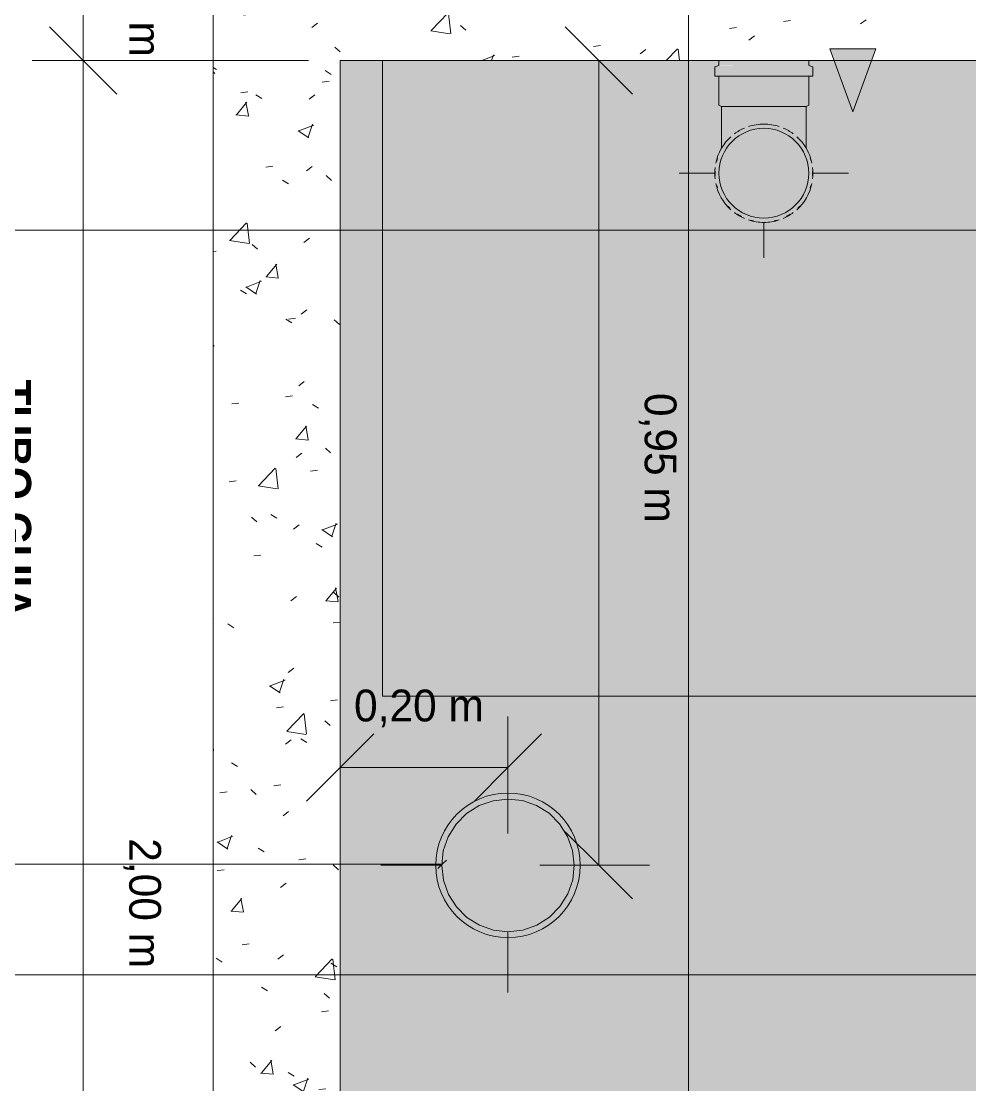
# Model space of a CAD drawing. Header units: metres. Extents: x 1.1 to 88.1, y -3.7 to 23.8.
# Drawn here: x 22.747 to 23.866, y 18.938 to 20.193 of the extents above; entities that cross this region are included whole.
import ezdxf

# ---------------------------------------------------------------- set-up
doc = ezdxf.new("R2010")
doc.units = ezdxf.units.M
doc.linetypes.add('Projeção', pattern=[0.003969, 0.002381, -0.001587])
doc.layers.add('1095_ARQ_BASE_dwg', color=7, linetype='Continuous', lineweight=5, true_color=0x767676)
doc.layers.add('A-FLOR', color=7, linetype='Continuous', lineweight=9, true_color=0x007f00)
for name, color, linetype, lineweight in [('A-ANNO-DIMS', 7, 'Continuous', 5), ('A-ANNO-DIMS-25', 7, 'Continuous', 5), ('A-DETL', 7, 'Continuous', 5), ('A-DETL-GENF', 7, 'Continuous', 5), ('A-FLOR-OVHD', 7, 'Projeção', 5), ('G-ANNO-SYMB', 7, 'Continuous', 5), ('G-ANNO-TEXT', 7, 'Continuous', 5), ('KIRYA - PISO', 7, 'Continuous', 5), ('M-PIPE-PATT', 7, 'Continuous', 5), ('P-PIPE', 7, 'Continuous', 5), ('P-PIPE-CNTR', 7, 'Continuous', 5), ('P-PIPE-IDEN', 7, 'Continuous', 5)]:
    doc.layers.add(name, color=color, linetype=linetype, lineweight=lineweight)
doc.styles.add('Century Gothic_3', font='GOTHIC.TTF', dxfattribs={"height": 0.0375})
doc.styles.add('Century Gothic_B_1', font='GOTHICB.TTF', dxfattribs={"height": 0.0375})
doc.dimstyles.new('Setores_1_5', dxfattribs={"dimscale": 0.3048, "dimtxt": 0.039156, "dimasz": 0.260417, "dimexe": 0.19685, "dimexo": 0.123031, "dimgap": 0.143537, "dimtad": 1, "dimrnd": 0.01, "dimzin": 0, "dimdsep": 46, "dimtxsty": 'Century Gothic_3', "dimblk1": 'OBLIQUE', "dimblk2": 'OBLIQUE', "dimsah": 1, "dimcen": 0.09, "dimazin": 0, "dimtfac": 1, "dimtdec": 4, "dimtix": 1, "dimtmove": 0, "dimatfit": 3, "dimfxl": 1, "dimtvp": 1, "dimtolj": 1, "dimtzin": 0, "dimarcsym": 2})

# ---------------------------------------------------------------- blocks, each defined once
blk = doc.blocks.new('Cap - Serie Normal - Esgoto - MEP - Tigre - Standard-3964077-TÉRREO')
at = {"layer": 'P-PIPE', "true_color": 0xe06060}
h = blk.add_hatch(color=13, dxfattribs=at)
h.paths.add_polyline_path([(15.6359, 19.112), (15.658, 19.1149), (15.6785, 19.1234), (15.6967, 19.1377), (15.7098, 19.1546), (15.7183, 19.1752), (15.7212, 19.1973), (15.7183, 19.2193), (15.7098, 19.2399), (15.6962, 19.2575), (15.6785, 19.2711), (15.658, 19.2796), (15.6359, 19.2825), (15.6135, 19.2795), (15.5933, 19.2711), (15.5751, 19.2569), (15.5621, 19.2399), (15.5536, 19.2193), (15.5507, 19.1973), (15.5536, 19.1752), (15.5621, 19.1546), (15.5756, 19.137), (15.5943, 19.123), (15.6139, 19.1149), (15.6262, 19.1133)])
h.paths.add_polyline_path([(15.6359, 19.119), (15.6173, 19.1214), (15.6157, 19.1217), (15.6075, 19.1248), (15.5968, 19.1295), (15.5885, 19.1357), (15.5803, 19.1423), (15.5678, 19.1591), (15.5603, 19.177), (15.5577, 19.1973), (15.5595, 19.2126), (15.5603, 19.2175), (15.5682, 19.2364), (15.5809, 19.2529), (15.5968, 19.265), (15.6118, 19.2715), (15.6165, 19.273), (15.6277, 19.2746), (15.6359, 19.2755), (15.6545, 19.2731), (15.6562, 19.2728), (15.6643, 19.2697), (15.675, 19.265), (15.6833, 19.2588), (15.6926, 19.2508), (15.7041, 19.2354), (15.7116, 19.2167), (15.7142, 19.1973), (15.7123, 19.1817), (15.7115, 19.177), (15.7037, 19.1581), (15.6909, 19.1417), (15.675, 19.1295), (15.6598, 19.123), (15.6553, 19.1215), (15.6432, 19.1198), (15.6406, 19.1196)])
for points in [[(15.6359, 19.119), (15.6359, 19.1223), (15.6213, 19.1237), (15.6072, 19.128), (15.5943, 19.1349), (15.5829, 19.1442), (15.5736, 19.1556), (15.5666, 19.1686), (15.5624, 19.1826), (15.5609, 19.1973), (15.5624, 19.2119), (15.5666, 19.226), (15.5736, 19.2389), (15.5829, 19.2503), (15.5943, 19.2596), (15.6077, 19.2667), (15.6213, 19.2708), (15.6359, 19.2723), (15.6359, 19.2755), (15.6173, 19.2731), (15.6157, 19.2728), (15.6077, 19.2698), (15.5968, 19.265), (15.5895, 19.2596), (15.5806, 19.2526), (15.5678, 19.2356), (15.5636, 19.226), (15.5603, 19.2175), (15.5589, 19.209), (15.5577, 19.1973), (15.5581, 19.1921), (15.5609, 19.1755), (15.5636, 19.1686), (15.5666, 19.1618), (15.5684, 19.1578), (15.5806, 19.1419), (15.5968, 19.1295), (15.6112, 19.1233), (15.6157, 19.1217), (15.6231, 19.1205)], [(15.6359, 19.1223), (15.6359, 19.2723), (15.6213, 19.2708), (15.6072, 19.2666), (15.5943, 19.2596), (15.5829, 19.2503), (15.5736, 19.2389), (15.5666, 19.226), (15.5624, 19.2119), (15.5609, 19.1973), (15.5626, 19.1817), (15.5666, 19.1686), (15.5736, 19.1556), (15.5829, 19.1442), (15.5943, 19.1349), (15.6077, 19.1278), (15.6213, 19.1237)], [(15.6359, 19.119), (15.6545, 19.1214), (15.6562, 19.1217), (15.6617, 19.1237), (15.675, 19.1295), (15.6823, 19.1349), (15.6913, 19.1419), (15.7041, 19.1589), (15.7083, 19.1686), (15.7115, 19.177), (15.713, 19.1855), (15.7142, 19.1973), (15.7138, 19.2024), (15.7109, 19.219), (15.7083, 19.226), (15.7052, 19.2327), (15.7034, 19.2367), (15.6913, 19.2526), (15.675, 19.265), (15.6607, 19.2713), (15.6562, 19.2728), (15.6487, 19.274), (15.6359, 19.2755), (15.6359, 19.2723), (15.6506, 19.2708), (15.6646, 19.2666), (15.6776, 19.2596), (15.689, 19.2503), (15.6983, 19.2389), (15.7052, 19.226), (15.7095, 19.2119), (15.7109, 19.1973), (15.7092, 19.1817), (15.7052, 19.1686), (15.6983, 19.1556), (15.689, 19.1442), (15.6776, 19.1349), (15.6646, 19.128), (15.6506, 19.1237), (15.6359, 19.1223), (15.6359, 19.12)], [(15.6359, 19.1223), (15.6506, 19.1237), (15.6646, 19.128), (15.6776, 19.1349), (15.689, 19.1442), (15.6983, 19.1556), (15.7052, 19.1686), (15.7095, 19.1826), (15.7109, 19.1973), (15.7095, 19.2119), (15.7052, 19.226), (15.6983, 19.2389), (15.689, 19.2503), (15.6776, 19.2596), (15.6646, 19.2666), (15.6506, 19.2708), (15.6359, 19.2723), (15.6359, 19.1329)]]:
    blk.add_hatch(color=13, dxfattribs=at).paths.add_polyline_path(points)
at = {"layer": 'P-PIPE', "flags": 128}
for points in [[(15.6359, 19.2755), (15.6185, 19.2735), (15.6019, 19.2677), (15.5871, 19.2584), (15.5747, 19.2459), (15.5653, 19.2311), (15.5596, 19.2145), (15.5577, 19.197), (15.5597, 19.1796), (15.5656, 19.163), (15.575, 19.1482), (15.5874, 19.1359), (15.6023, 19.1266), (15.6189, 19.1209), (15.6359, 19.119)], [(15.6359, 19.119), (15.6534, 19.121), (15.6699, 19.1268), (15.6848, 19.1361), (15.6972, 19.1486), (15.7065, 19.1635), (15.7123, 19.18), (15.7142, 19.1975), (15.7122, 19.2149), (15.7063, 19.2315), (15.6969, 19.2463), (15.6844, 19.2587), (15.6695, 19.2679), (15.6529, 19.2736), (15.6359, 19.2755)]]:
    blk.add_lwpolyline(points, dxfattribs=at)
at = {"layer": 'P-PIPE'}
for start, end in [(90, 270), (270, 90)]:
    blk.add_arc((15.6359, 19.1973), 0.0853, start, end, dxfattribs=at)
blk = doc.blocks.new('1095_ARQ_BASE_dwg-4006143-TÉRREO')
at = {"layer": 'KIRYA - PISO', "color": 253, "true_color": 0xaaaaaa}
blk.add_arc((16.8653, 13.8485), 4, 276.0669, 332.963, dxfattribs=at)
blk = doc.blocks.new('Luva Simples para Conexão - Serie Normal - Esgoto - MEP - Tigre - Standard-V6-TÉRREO')
at = {"layer": 'P-PIPE', "true_color": 0xf5ebeb}
h = blk.add_hatch(color=7, dxfattribs=at)
h.paths.add_polyline_path([(15.9542, 19.9637), (15.9551, 19.964), (15.9545, 19.9638)])
h.paths.add_polyline_path([(15.9693, 19.9716), (15.9714, 19.9732), (15.9713, 19.9732)])
h.paths.add_polyline_path([(15.9895, 20.0028), (15.9896, 20.003), (15.9897, 20.0046)])
h.paths.add_polyline_path([(15.9901, 20.0199), (15.9899, 20.0217), (15.9901, 20.0199)])
at = {"layer": 'P-PIPE'}
for radius, start, end in [(0.0574, 162.4236, 165.5176), (0.0575, 14.4824, 17.5764), (0.0575, 177.4599, 182.5365), (0.0574, 357.4635, 2.5401), (0.0574, 194.4776, 197.5868), (0.0574, 342.4132, 345.5224), (0.0575, 222.4201, 225.5192), (0.0574, 314.4808, 317.5799), (0.0575, 237.4611, 242.5377), (0.0574, 297.4623, 302.5389), (0.0574, 254.4792, 257.5834), (0.0574, 282.4166, 285.5208)]:
    blk.add_arc((15.9379, 20.0138), radius, start, end, dxfattribs=at)
blk = doc.blocks.new('Anotacao_Tuboseta - Fluxo 1-2612753-TÉRREO')
at = {"layer": 'P-PIPE-IDEN'}
blk.add_hatch(color=256, dxfattribs=at).paths.add_polyline_path([(0, -0.001082), (0, 0.001082), (0.002973, 0)])
for p, q in [((0.002973, 0), (0, 0.001082)), ((0, 0.001082), (0, -0.001082)), ((0, -0.001082), (0.002973, 0))]:
    blk.add_line(p, q, dxfattribs=at)
blk = doc.blocks.new('DIMBLOCK11-TÉRREO')
at = {"layer": 'A-ANNO-DIMS-25', "lineweight": 25}
for p, q in [((22.8199, 20.2967), (22.7803, 20.3364)), ((22.8199, 20.2967), (22.8596, 20.257)), ((22.8199, 20.1467), (22.7803, 20.1864)), ((22.8199, 20.1467), (22.8596, 20.107))]:
    blk.add_line(p, q, dxfattribs=at)
at = {"layer": 'A-ANNO-DIMS-25'}
for p, q in [((22.8199, 20.2967), (22.7599, 20.2967)), ((22.8199, 20.2967), (22.8199, 20.1467)), ((22.8199, 20.2967), (22.9358, 20.2967)), ((22.8199, 20.1467), (22.7599, 20.1467)), ((22.8199, 20.1467), (23.0858, 20.1467))]:
    blk.add_line(p, q, dxfattribs=at)
at = {"layer": 'A-ANNO-DIMS-25', "color": 0, "insert": (22.9118, 20.3043), "char_height": 0.0375, "width": 0.198392, "attachment_point": 1, "rotation": 270, "line_spacing_factor": 0.984502, "style": 'Century Gothic_3'}
blk.add_mtext('0,15 m', dxfattribs=at)
blk = doc.blocks.new('_Oblique')
at = {"color": 0, "linetype": 'ByBlock', "lineweight": -2}
blk.add_line((-0.5, -0.5), (0.5, 0.5), dxfattribs=at)
blk = doc.blocks.new('DIMBLOCK12-TÉRREO')
at = {"layer": 'A-ANNO-DIMS-25', "lineweight": 25}
for p, q in [((22.8199, 20.1467), (22.7803, 20.1864)), ((22.8199, 20.1467), (22.8596, 20.107)), ((22.8199, 18.1467), (22.7803, 18.1864)), ((22.8199, 18.1467), (22.8596, 18.107))]:
    blk.add_line(p, q, dxfattribs=at)
at = {"layer": 'A-ANNO-DIMS-25'}
for p, q in [((22.8199, 20.1467), (22.7599, 20.1467)), ((22.8199, 20.1467), (22.8199, 18.1467)), ((22.8199, 20.1467), (23.0858, 20.1467)), ((22.8199, 18.1467), (22.7599, 18.1467)), ((22.8199, 18.1467), (23.0858, 18.1467))]:
    blk.add_line(p, q, dxfattribs=at)
at = {"layer": 'A-ANNO-DIMS-25', "color": 0, "insert": (22.9118, 19.2293), "char_height": 0.0375, "width": 0.198392, "attachment_point": 1, "rotation": 270, "line_spacing_factor": 0.984502, "style": 'Century Gothic_3'}
blk.add_mtext('2,00 m', dxfattribs=at)
blk = doc.blocks.new('DIMBLOCK23-TÉRREO')
at = {"layer": 'A-ANNO-DIMS-25'}
for p, q in [((23.1233, 19.3128), (23.1233, 19.3728)), ((23.3213, 19.3128), (23.3213, 19.3728)), ((23.3213, 19.3128), (23.1233, 19.3128)), ((23.1233, 19.3128), (23.1233, 19.2942)), ((23.3213, 19.3128), (23.3213, 19.2348))]:
    blk.add_line(p, q, dxfattribs=at)
at = {"layer": 'A-ANNO-DIMS-25', "lineweight": 25}
for p, q in [((23.1233, 19.3128), (23.163, 19.3525)), ((23.3213, 19.3128), (23.361, 19.3525)), ((23.1233, 19.3128), (23.0836, 19.2731)), ((23.3213, 19.3128), (23.2816, 19.2731))]:
    blk.add_line(p, q, dxfattribs=at)
at = {"layer": 'A-ANNO-DIMS-25', "color": 0, "insert": (23.1396, 19.4046), "char_height": 0.0375, "width": 0.198392, "attachment_point": 1, "line_spacing_factor": 0.984502, "style": 'Century Gothic_3'}
blk.add_mtext('0,20 m', dxfattribs=at)
blk = doc.blocks.new('DIMBLOCK24-TÉRREO')
at = {"layer": 'A-ANNO-DIMS-25', "lineweight": 25}
for p, q in [((23.4284, 20.1467), (23.3887, 20.1864)), ((23.4284, 20.1467), (23.4681, 20.107)), ((23.4284, 19.1973), (23.3887, 19.2369)), ((23.4284, 19.1973), (23.4681, 19.1576))]:
    blk.add_line(p, q, dxfattribs=at)
at = {"layer": 'A-ANNO-DIMS-25'}
for p, q in [((23.4284, 20.1467), (23.3684, 20.1467)), ((23.4284, 20.1467), (23.4284, 19.1973)), ((23.4284, 20.1467), (23.447, 20.1467)), ((23.4284, 19.1973), (23.3588, 19.1973)), ((23.4284, 19.1973), (23.4884, 19.1973))]:
    blk.add_line(p, q, dxfattribs=at)
at = {"layer": 'A-ANNO-DIMS-25', "color": 0, "insert": (23.5202, 19.7546), "char_height": 0.0375, "width": 0.198392, "attachment_point": 1, "rotation": 270, "line_spacing_factor": 0.984502, "style": 'Century Gothic_3'}
blk.add_mtext('0,95 m', dxfattribs=at)

msp = doc.modelspace()

# ---------------------------------------------------------------- hatches: boundary and pattern name
at = {"layer": 'A-DETL-GENF', "true_color": 0xc0c0c0}
h = msp.add_hatch(dxfattribs=at)
h.set_pattern_fill('FP_4', color=9, style=0, pattern_type=2)
h.set_pattern_definition([(50, (10.94236, 38.807), (0.1821895, -0.01593795), [0.01905, -0.20955]), (355, (10.94236, 38.807), (-0.0352423, 0.1910586), [0.01524, -0.16764]), (100.451, (10.95736, 38.806), (0.146942, 0.1751196), [0.01619, -0.17809]), (46.184, (10.94236, 38.858), (0.2710768, -0.0420454), [0.02857, -0.31432]), (96.636, (10.96536, 38.855), (0.237407, 0.2474328), [0.02429, -0.26714]), (351.184, (10.94236, 38.858), (0.237406, 0.247428), [0.02286, -0.25146]), (21, (10.96836, 38.845), (0.1516197, -0.1022669), [0.01905, -0.20955]), (326, (10.96836, 38.845), (0.0618035, 0.1841894), [0.01524, -0.16764]), (71.451, (10.98036, 38.837), (0.213418, 0.0819242), [0.01619, -0.17809]), (37.5, (10.942356, 38.807), (0.00308637, 0.08455105), [0.00838, -0.15723, 0.00838, -0.1618, -0.16827]), (37.5, (10.942356, 38.807), (0.00308637, 0.08455105), [-0.33579, 0.00838, -0.15989]), (7.5, (10.94236, 38.807), (0.06681573, 0.10017824), [0.00838, -0.08865, 0.00838, -0.15342, -0.06413]), (7.5, (10.94236, 38.807), (0.06681573, 0.10017824), [-0.25883, 0.00838, -0.05575]), (327.5, (10.886356, 38.807), (0.13558658, -0.0057276), [0.00838, -0.05512, 0.00838, -0.18974, -0.26289]), (327.5, (10.886356, 38.807), (0.13558658, -0.0057276), [-0.26162, 0.00838, -0.25451]), (317.5, (10.86036, 38.807), (0.14812526, 0.0254287), [0.00838, -0.07417, 0.00838, -0.12319, -0.18669]), (317.5, (10.86036, 38.807), (0.14812526, 0.0254287), [-0.21412, 0.00838, -0.17831])])
h.paths.add_polyline_path([(22.9733, 17.9967), (24.2733, 17.9967), (24.2733, 20.2967), (22.9733, 20.2967), (22.9733, 18.351)])
h.paths.add_polyline_path([(23.1233, 18.1467), (23.1233, 20.1467), (24.1233, 20.1467), (24.1233, 18.1467), (23.3567, 18.1467)])
h.paths.add_polyline_path([(24.1783, 20.2249), (24.1701, 20.226), (24.1624, 20.2291), (24.1558, 20.2342), (24.1507, 20.2408), (24.1476, 20.2484), (24.1465, 20.2568), (24.1476, 20.2649), (24.1514, 20.2735), (24.1558, 20.2792), (24.1624, 20.2842), (24.1701, 20.2874), (24.1783, 20.2885), (24.1865, 20.2874), (24.1942, 20.2842), (24.2008, 20.2792), (24.2058, 20.2726), (24.209, 20.2649), (24.2101, 20.2567), (24.209, 20.2484), (24.2058, 20.2408), (24.2008, 20.2342), (24.1942, 20.2291), (24.1865, 20.226), (24.1832, 20.2255)])
at = {"layer": 'A-FLOR', "true_color": 0x464646}
h = msp.add_hatch(color=49, dxfattribs=at)
h.paths.add_polyline_path([(23.1233, 18.1467), (23.5483, 18.1467), (23.5483, 18.157), (23.5448, 18.1572), (23.5448, 18.1642), (23.5386, 18.1656), (23.5383, 18.1817), (23.5448, 18.1821), (23.5451, 18.2285), (23.5483, 18.2301), (23.5483, 18.3066), (23.5469, 18.3088), (23.5413, 18.3234), (23.5384, 18.3388), (23.5386, 18.3559), (23.5418, 18.3713), (23.5477, 18.3859), (23.5561, 18.399), (23.566, 18.4098), (23.5796, 18.4198), (23.5932, 18.4264), (23.608, 18.4305), (23.6241, 18.4318), (23.6402, 18.4301), (23.6545, 18.4259), (23.6692, 18.4183), (23.6809, 18.4094), (23.6914, 18.3979), (23.6996, 18.3846), (23.7053, 18.3699), (23.7081, 18.3545), (23.7079, 18.3375), (23.7048, 18.3221), (23.6988, 18.3074), (23.6983, 18.3066), (23.6985, 18.2298), (23.7014, 18.2285), (23.7016, 18.2044), (23.7018, 18.182), (23.7083, 18.1817), (23.7079, 18.1656), (23.7018, 18.164), (23.7018, 18.1572), (23.6983, 18.1568), (23.6983, 18.1467), (24.1233, 18.1467), (24.123, 19.4586), (24.1229, 19.4586), (24.1226, 19.4556), (24.1168, 19.4563), (24.1151, 19.4514), (24.1043, 19.4506), (24.104, 19.4556), (24.0733, 19.4563), (24.0733, 19.3967), (23.1733, 19.3967), (23.1733, 20.1467), (23.1233, 20.1467), (23.1233, 18.351)])
h.paths.add_polyline_path([(23.6996, 18.3299), (23.7, 18.3314), (23.6997, 18.3308)])
h.paths.add_polyline_path([(23.7008, 18.3542), (23.7, 18.362), (23.6997, 18.3619), (23.7007, 18.3545)])
h.paths.add_polyline_path([(23.5497, 18.3725), (23.5526, 18.3797), (23.5507, 18.3759)])
h.paths.add_polyline_path([(23.6968, 18.3725), (23.6955, 18.3767), (23.694, 18.3794), (23.6958, 18.375)])
h.paths.add_polyline_path([(23.6891, 18.3888), (23.6882, 18.3903), (23.6885, 18.3895)])
h.paths.add_polyline_path([(23.6727, 18.4068), (23.6663, 18.4119), (23.6667, 18.4114), (23.6692, 18.4095)])
h.paths.add_polyline_path([(23.5895, 18.4169), (23.5974, 18.4202), (23.5926, 18.4186), (23.5902, 18.4173)])
h.paths.add_polyline_path([(23.657, 18.4169), (23.6524, 18.4192), (23.6517, 18.4191), (23.656, 18.4174)])
h.paths.add_polyline_path([(23.64, 18.423), (23.6374, 18.4235), (23.6389, 18.4231)])
h.paths.add_polyline_path([(23.3213, 19.112), (23.2992, 19.1149), (23.2787, 19.1234), (23.2605, 19.1377), (23.2475, 19.1546), (23.2389, 19.1752), (23.236, 19.1973), (23.2389, 19.2193), (23.2475, 19.2399), (23.261, 19.2575), (23.2787, 19.2711), (23.2992, 19.2796), (23.3213, 19.2825), (23.3437, 19.2795), (23.3639, 19.2711), (23.3821, 19.2569), (23.3951, 19.2399), (23.4036, 19.2193), (23.4065, 19.1973), (23.4034, 19.1747), (23.3951, 19.1546), (23.3816, 19.137), (23.3629, 19.123), (23.3433, 19.1149), (23.3246, 19.1124)])
h.paths.add_polyline_path([(24.123, 19.5586), (24.1233, 19.5586), (24.1233, 19.9092), (24.0733, 19.9092), (24.0733, 19.5608), (24.1041, 19.5616), (24.1043, 19.5666), (24.1154, 19.5657), (24.1168, 19.5608), (24.1228, 19.5616), (24.123, 19.5586)])
h.paths.add_polyline_path([(24.0733, 19.9842), (24.1233, 19.9842), (24.1233, 20.1467), (24.0733, 20.1467)])
h = msp.add_hatch(color=49, dxfattribs=at)
h.paths.add_polyline_path([(23.1733, 19.3967), (24.0733, 19.3967), (24.0733, 19.4563), (24.0697, 19.4566), (24.0683, 19.4586), (24.0189, 19.4583), (23.9999, 19.4514), (23.9798, 19.4514), (23.9603, 19.4588), (23.9452, 19.4716), (23.9353, 19.4889), (23.9319, 19.5086), (23.9354, 19.5284), (23.9458, 19.5462), (23.9611, 19.5589), (23.9798, 19.5657), (24.0002, 19.5656), (24.0191, 19.5586), (24.0685, 19.5586), (24.0701, 19.5608), (24.0733, 19.5608), (24.0733, 20.1467), (23.6763, 20.1467), (23.6755, 20.1407), (23.6804, 20.1392), (23.6813, 20.1282), (23.6763, 20.1282), (23.6755, 20.0939), (23.6733, 20.0924), (23.6735, 20.0428), (23.6804, 20.0237), (23.6804, 20.0037), (23.673, 19.9842), (23.6602, 19.9691), (23.6429, 19.9592), (23.6233, 19.9558), (23.6034, 19.9593), (23.5856, 19.9698), (23.573, 19.9851), (23.5662, 20.0037), (23.5663, 20.0241), (23.5733, 20.0431), (23.5733, 20.0924), (23.5711, 20.0939), (23.5703, 20.1282), (23.5653, 20.1282), (23.5662, 20.1392), (23.5711, 20.1407), (23.5703, 20.1467), (23.1733, 20.1467), (23.1733, 19.5238)])
h.paths.add_polyline_path([(23.9991, 19.4564), (23.9991, 19.4564), (23.9999, 19.4568), (23.9985, 19.4564)])
h.paths.add_polyline_path([(23.9834, 19.4564), (23.9798, 19.4567), (23.9812, 19.4564), (23.9817, 19.4564)])
h.paths.add_polyline_path([(23.9505, 19.4734), (23.949, 19.4749), (23.9493, 19.4745)])
h.paths.add_polyline_path([(23.9414, 19.4881), (23.9399, 19.4915), (23.9404, 19.4898), (23.941, 19.4887)])
h.paths.add_polyline_path([(23.9398, 19.5251), (23.9404, 19.5273), (23.94, 19.5264), (23.9399, 19.5256)])
h.paths.add_polyline_path([(23.9479, 19.5403), (23.9505, 19.5437), (23.9492, 19.5426), (23.9486, 19.5415)])
h.paths.add_polyline_path([(23.9791, 19.5602), (23.9812, 19.5608), (23.9806, 19.5608), (23.9798, 19.5604)])
h.paths.add_polyline_path([(24.0006, 19.5602), (23.9985, 19.5608), (23.9972, 19.5606), (23.9999, 19.5603)])
h.paths.add_polyline_path([(23.6068, 19.9637), (23.6046, 19.9643), (23.6054, 19.9639), (23.6063, 19.9638)])
h.paths.add_polyline_path([(23.6398, 19.9637), (23.642, 19.9643), (23.6424, 19.9648), (23.64, 19.9638)])
h.paths.add_polyline_path([(23.5916, 19.9718), (23.5882, 19.9744), (23.5893, 19.9731)])
h.paths.add_polyline_path([(23.655, 19.9718), (23.6574, 19.9732), (23.6573, 19.9736), (23.6561, 19.9727)])
h.paths.add_polyline_path([(23.5716, 20.003), (23.5711, 20.0051), (23.5711, 20.0046), (23.5714, 20.0037)])
h.paths.add_polyline_path([(23.6749, 20.003), (23.6755, 20.0051), (23.6754, 20.0064), (23.675, 20.0037)])
h.paths.add_polyline_path([(23.5711, 20.0203), (23.5714, 20.0239), (23.5711, 20.0224)])
h.paths.add_polyline_path([(23.6755, 20.0203), (23.6755, 20.023), (23.675, 20.0239), (23.6755, 20.0203)])
at = {"layer": 'M-PIPE-PATT', "true_color": 0x713800}
msp.add_hatch(color=36, dxfattribs=at).paths.add_polyline_path([(23.6233, 19.9638), (23.6362, 19.9655), (23.6483, 19.9705), (23.6586, 19.9784), (23.6666, 19.9888), (23.6716, 20.0008), (23.6733, 20.0138), (23.6716, 20.0267), (23.6666, 20.0388), (23.6586, 20.0491), (23.6483, 20.0571), (23.6362, 20.0621), (23.6233, 20.0638), (23.6103, 20.0621), (23.5983, 20.0571), (23.5879, 20.0491), (23.58, 20.0388), (23.575, 20.0267), (23.5733, 20.0138), (23.575, 20.0008), (23.58, 19.9888), (23.5879, 19.9784), (23.5983, 19.9705), (23.611, 19.9654)])
at = {"layer": 'P-PIPE', "true_color": 0xe06060}
for points in [[(23.5731, 20.1282), (23.6233, 20.1282), (23.6233, 20.1392), (23.5662, 20.1392), (23.5653, 20.1282), (23.5731, 20.1282)], [(23.6233, 20.1392), (23.6233, 20.1407), (23.5703, 20.1404), (23.5662, 20.1392), (23.6134, 20.1392)], [(23.6233, 20.1407), (23.6233, 20.1467), (23.5703, 20.1467), (23.5711, 20.1407), (23.6134, 20.1407)], [(23.6233, 20.1407), (23.6755, 20.1407), (23.6763, 20.1467), (23.6233, 20.1467)], [(23.6233, 20.1392), (23.6804, 20.1392), (23.6745, 20.1407), (23.6233, 20.1407)], [(23.6332, 20.1282), (23.6813, 20.1282), (23.6804, 20.1392), (23.6233, 20.1392), (23.6233, 20.1282)], [(23.6233, 20.0939), (23.6233, 20.1282), (23.5703, 20.1282), (23.5711, 20.0939), (23.611, 20.0939)], [(23.6233, 20.0939), (23.6755, 20.0939), (23.6763, 20.1282), (23.6233, 20.1282), (23.6233, 20.1102)], [(23.5751, 20.0924), (23.6233, 20.0924), (23.6233, 20.0939), (23.5711, 20.0939), (23.5737, 20.0924), (23.575, 20.0924)], [(23.6733, 20.0924), (23.6755, 20.0939), (23.6233, 20.0939), (23.6233, 20.0924), (23.6728, 20.0924)], [(23.6233, 19.9558), (23.6233, 19.9608), (23.6096, 19.9626), (23.607, 19.9637), (23.6052, 19.964), (23.6025, 19.9655), (23.5968, 19.9679), (23.5918, 19.9717), (23.5892, 19.9732), (23.5879, 19.9747), (23.5858, 19.9763), (23.5774, 19.9873), (23.572, 20.0008), (23.5717, 20.0028), (23.5711, 20.0046), (23.5711, 20.0077), (23.5703, 20.0138), (23.5711, 20.0199), (23.5711, 20.023), (23.5717, 20.0247), (23.5721, 20.0275), (23.5774, 20.0403), (23.5858, 20.0513), (23.588, 20.053), (23.5892, 20.0544), (23.5934, 20.0571), (23.5968, 20.0597), (23.6025, 20.0621), (23.6052, 20.0636), (23.607, 20.0639), (23.6103, 20.0651), (23.6233, 20.0668), (23.6233, 20.0718), (23.6035, 20.0683), (23.5858, 20.058), (23.5731, 20.0428), (23.5662, 20.0239), (23.5662, 20.0037), (23.5731, 19.9848), (23.586, 19.9694), (23.6034, 19.9593), (23.6134, 19.9575)], [(23.6233, 19.9558), (23.6431, 19.9593), (23.6608, 19.9696), (23.6735, 19.9848), (23.6804, 20.0037), (23.6804, 20.0239), (23.6733, 20.0431), (23.6606, 20.0582), (23.6431, 20.0683), (23.6233, 20.0718), (23.6233, 20.0668), (23.637, 20.065), (23.6403, 20.0638), (23.6414, 20.0636), (23.6458, 20.0613), (23.6498, 20.0597), (23.6547, 20.0559), (23.6574, 20.0544), (23.6586, 20.0529), (23.6608, 20.0513), (23.6692, 20.0403), (23.6746, 20.0267), (23.6748, 20.0247), (23.6755, 20.023), (23.6755, 20.0199), (23.6763, 20.0138), (23.6755, 20.0077), (23.6755, 20.0046), (23.6748, 20.0028), (23.6745, 20.0001), (23.6692, 19.9873), (23.6608, 19.9763), (23.6585, 19.9746), (23.6573, 19.9732), (23.6532, 19.9705), (23.6498, 19.9679), (23.644, 19.9655), (23.6414, 19.964), (23.6394, 19.9636), (23.6362, 19.9625), (23.6233, 19.9608)]]:
    msp.add_hatch(color=13, dxfattribs=at).paths.add_polyline_path(points)
h = msp.add_hatch(color=13, dxfattribs=at)
h.paths.add_polyline_path([(23.5733, 20.0431), (23.586, 20.0582), (23.6035, 20.0683), (23.6233, 20.0718), (23.6233, 20.0924), (23.5733, 20.0924), (23.5733, 20.0491)])
h.paths.add_polyline_path([(23.588, 20.053), (23.5903, 20.055), (23.5892, 20.0544)])
h.paths.add_polyline_path([(23.6025, 20.062), (23.6063, 20.0638), (23.6046, 20.0632), (23.6025, 20.0621)])
h = msp.add_hatch(color=13, dxfattribs=at)
h.paths.add_polyline_path([(23.6733, 20.0431), (23.6733, 20.0924), (23.6233, 20.0924), (23.6233, 20.0718), (23.6432, 20.0682), (23.6608, 20.058), (23.673, 20.0434)])
h.paths.add_polyline_path([(23.6585, 20.053), (23.6574, 20.0544), (23.6564, 20.0546), (23.658, 20.0534)])
h.paths.add_polyline_path([(23.6441, 20.062), (23.641, 20.0637), (23.6404, 20.0636), (23.644, 20.0621)])
h = msp.add_hatch(color=13, dxfattribs=at)
h.paths.add_polyline_path([(23.6233, 19.9608), (23.637, 19.9626), (23.6498, 19.9679), (23.6608, 19.9763), (23.6692, 19.9873), (23.6746, 20.0008), (23.6763, 20.0138), (23.6745, 20.0275), (23.6692, 20.0403), (23.6608, 20.0513), (23.6498, 20.0597), (23.637, 20.065), (23.6233, 20.0668), (23.6096, 20.065), (23.5968, 20.0597), (23.5858, 20.0513), (23.5774, 20.0403), (23.5721, 20.0275), (23.5703, 20.0138), (23.5721, 20.0001), (23.5774, 19.9873), (23.5858, 19.9763), (23.5968, 19.9679), (23.6096, 19.9626), (23.611, 19.9624)])
h.paths.add_polyline_path([(23.6233, 19.9638), (23.6103, 19.9655), (23.5983, 19.9705), (23.5879, 19.9784), (23.58, 19.9888), (23.575, 20.0008), (23.5733, 20.0138), (23.575, 20.0267), (23.58, 20.0388), (23.5879, 20.0491), (23.5983, 20.0571), (23.611, 20.0622), (23.6233, 20.0638), (23.6362, 20.0621), (23.6483, 20.0571), (23.6586, 20.0491), (23.6666, 20.0388), (23.6716, 20.0267), (23.6733, 20.0138), (23.6716, 20.0008), (23.6666, 19.9888), (23.6586, 19.9784), (23.6483, 19.9705), (23.6362, 19.9655)])

# ---------------------------------------------------------------- linework, layer by layer
at = {"layer": 'A-DETL'}
for p, q in [((22.9733, 20.2967), (22.9733, 17.9967)), ((23.1233, 20.1467), (24.1233, 20.1467)), ((23.1233, 18.1467), (23.1233, 20.1467))]:
    msp.add_line(p, q, dxfattribs=at)
at = {"layer": 'A-FLOR', "color": 9, "true_color": 0xaad4aa}
for p, q in [((23.1733, 20.1467), (23.1733, 19.3967)), ((23.1733, 19.3967), (24.0733, 19.3967))]:
    msp.add_line(p, q, dxfattribs=at)
at = {"layer": 'A-FLOR-OVHD'}
for p, q in [((22.9733, 20.2967), (22.9733, 17.9967)), ((23.1233, 18.1467), (23.1233, 20.1467)), ((23.1233, 20.1467), (24.1233, 20.1467))]:
    msp.add_line(p, q, dxfattribs=at)
at = {"layer": 'G-ANNO-SYMB'}
for p, q in [((23.5342, 23.7071), (23.5342, 16.3509)), ((22.4876, 19.9467), (25.3202, 19.9467)), ((22.4876, 19.0683), (26.7733, 19.0683))]:
    msp.add_line(p, q, dxfattribs=at)
at = {"layer": 'G-ANNO-TEXT', "color": 1, "true_color": 0xff0000}
for q in [(22.614, 19.1986), (23.2387, 19.1936), (23.2487, 19.2035)]:
    msp.add_line((23.2437, 19.1986), q, dxfattribs=at)
at = {"layer": 'P-PIPE'}
for p, q in [((23.5703, 20.1407), (23.5653, 20.1392)), ((23.5653, 20.1392), (23.5653, 20.1282)), ((23.5703, 20.1467), (23.5703, 20.1407)), ((23.6763, 20.1407), (23.6763, 20.1467)), ((23.6813, 20.1392), (23.6763, 20.1407)), ((23.6813, 20.1282), (23.6813, 20.1392)), ((23.5653, 20.1282), (23.6233, 20.1282)), ((23.5703, 20.1282), (23.5703, 20.0939)), ((23.6233, 20.1282), (23.6813, 20.1282)), ((23.6763, 20.0939), (23.6763, 20.1282)), ((23.5703, 20.0939), (23.5733, 20.0924)), ((23.5733, 20.0924), (23.5733, 20.0431)), ((23.6233, 20.0924), (23.5733, 20.0924)), ((23.6733, 20.0924), (23.6233, 20.0924)), ((23.6733, 20.0924), (23.6763, 20.0939)), ((23.6733, 20.0431), (23.6733, 20.0924))]:
    msp.add_line(p, q, dxfattribs=at)
for radius, start, end in [(0.053, 90, 270), (0.058, 113.3034, 126.6807), (0.058, 90, 108.0161), (0.058, 71.9839, 90), (0.053, 270, 90), (0.058, 53.3193, 66.6966), (0.058, 131.9716, 168.0192), (0.058, 11.9808, 48.0284), (0.058, 173.3066, 186.6839), (0.058, 353.3161, 6.6934), (0.058, 191.9739, 228.0215), (0.058, 311.9785, 348.0261), (0.058, 233.3097, 246.6871), (0.058, 293.3129, 306.6903), (0.058, 251.9762, 270), (0.058, 270, 288.0238)]:
    msp.add_arc((23.6233, 20.0138), radius, start, end, dxfattribs=at)
at = {"layer": 'P-PIPE-CNTR'}
for p, q in [((23.5233, 20.0138), (23.5662, 20.0138)), ((23.6804, 20.0138), (23.7233, 20.0138)), ((23.6233, 19.9558), (23.6233, 19.9138)), ((23.3213, 19.3473), (23.3213, 19.2755)), ((23.1713, 19.1973), (23.243, 19.1973)), ((23.3995, 19.1973), (23.4713, 19.1973)), ((23.3213, 19.119), (23.3213, 19.0473))]:
    msp.add_line(p, q, dxfattribs=at)

# ---------------------------------------------------------------- block references
at = {"layer": '1095_ARQ_BASE_dwg', "color": 253, "true_color": 0xaaaaaa, "rotation": 270.0000000000001}
msp.add_blockref('1095_ARQ_BASE_dwg-4006143-TÉRREO', (10.9426, 38.8073), dxfattribs=at)
at = {"layer": 'P-PIPE'}
for name in ['Luva Simples para Conexão - Serie Normal - Esgoto - MEP - Tigre - Standard-V6-TÉRREO', 'Cap - Serie Normal - Esgoto - MEP - Tigre - Standard-3964077-TÉRREO']:
    msp.add_blockref(name, (7.6854, 0), dxfattribs=at)
at = {"layer": 'P-PIPE-IDEN', "xscale": 24.99999999999999, "yscale": 24.99999999999999, "zscale": 24.99999999999999, "rotation": 269.9999999999995}
msp.add_blockref('Anotacao_Tuboseta - Fluxo 1-2612753-TÉRREO', (23.7284, 20.1605), dxfattribs=at)

# ---------------------------------------------------------------- texts
at = {"layer": 'G-ANNO-TEXT', "color": 1, "true_color": 0xff0000, "insert": (22.7585, 19.7705), "char_height": 0.0375, "width": 0.354747, "attachment_point": 1, "rotation": 270, "style": 'Century Gothic_B_1'}
msp.add_mtext('TUBO GUIA ', dxfattribs=at)

# ---------------------------------------------------------------- dimensions: what is measured, and where the dimension line sits
at = {"layer": 'A-ANNO-DIMS'}
for base, p1, p2, override, picture, middle in [((22.8199, 20.1467), (22.9733, 20.2967), (23.1233, 20.1467), {"dimpost": '<>', "dimfxl": 0.212132}, 'DIMBLOCK11-TÉRREO', (22.7565, 20.2217)), ((22.8199, 18.1467), (23.1233, 20.1467), (23.1233, 18.1467), {"dimpost": '<>', "dimfxl": 2}, 'DIMBLOCK12-TÉRREO', (22.7565, 19.1467)), ((23.4284, 19.1973), (23.4845, 20.1467), (23.3213, 19.1973), {"dimpost": '<>', "dimfxl": 0.963349}, 'DIMBLOCK24-TÉRREO', (23.3649, 19.672))]:
    dim = msp.add_linear_dim(base=base, p1=p1, p2=p2, angle=90, dimstyle='Setores_1_5', override=override, dxfattribs=at)
    dim.commit()
    dim.dimension.update_dxf_attribs({"geometry": picture, "text_midpoint": middle})
dim = msp.add_linear_dim(base=(23.1233, 19.3128), p1=(23.3213, 19.1973), p2=(23.1233, 19.2567), dimstyle='Setores_1_5', override={"dimpost": '<>', "dimfxl": 0.206721}, dxfattribs=at)
dim.commit()
dim.dimension.update_dxf_attribs({"geometry": 'DIMBLOCK23-TÉRREO', "text_midpoint": (23.2223, 19.3762)})

doc.saveas('drawing.dxf')
